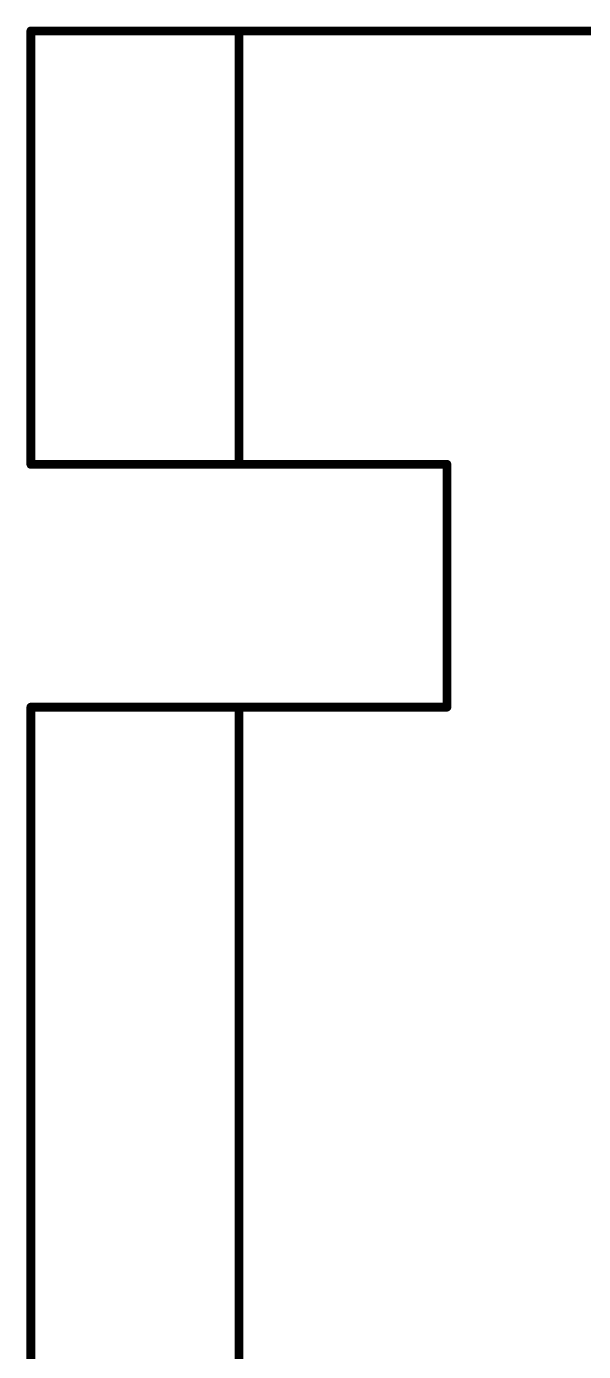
# Model space of a CAD drawing. Header units: millimetres. Extents: x -8 to 96, y -10 to 27.
# Drawn here: x -8.48 to -0.45, y 5.96 to 25.07 of the extents above; entities that cross this region are included whole.
import ezdxf

# ---------------------------------------------------------------- set-up
doc = ezdxf.new("R2010")
doc.units = ezdxf.units.MM
doc.layers.add('TopOverlay', color=2, linetype='Continuous')

msp = doc.modelspace()

# ---------------------------------------------------------------- linework, layer by layer
at = {"layer": 'TopOverlay', "const_width": 0.127}
for points in [[(-8.419, 18.753), (-8.419, 25.003)], [(-8.419, 25.003), (86.06, 25.003)], [(-5.419, 18.753), (-5.419, 25.003)], [(-8.419, 18.753), (-2.419, 18.753)], [(-2.419, 15.253), (-2.419, 18.753)], [(-8.419, 5.607), (-8.419, 15.253)], [(-8.419, 15.253), (-2.419, 15.253)], [(-5.419, 5.607), (-5.419, 15.253)]]:
    msp.add_lwpolyline(points, dxfattribs=at)
at = {"layer": 'TopOverlay', "const_width": 0.0635}
for points in [[(-8.451, 25.003, 1), (-8.387, 25.003, 1)], [(-8.451, 25.003, 1), (-8.387, 25.003, 1)], [(-5.451, 25.003, 1), (-5.387, 25.003, 1)], [(-8.451, 18.753, 1), (-8.387, 18.753, 1)], [(-8.451, 18.753, 1), (-8.387, 18.753, 1)], [(-5.451, 18.753, 1), (-5.387, 18.753, 1)], [(-2.451, 18.753, 1), (-2.387, 18.753, 1)], [(-2.451, 18.753, 1), (-2.387, 18.753, 1)], [(-8.451, 15.253, 1), (-8.387, 15.253, 1)], [(-8.451, 15.253, 1), (-8.387, 15.253, 1)], [(-5.451, 15.253, 1), (-5.387, 15.253, 1)], [(-2.451, 15.253, 1), (-2.387, 15.253, 1)], [(-2.451, 15.253, 1), (-2.387, 15.253, 1)]]:
    msp.add_lwpolyline(points, format="xyb", close=True, dxfattribs=at)

doc.saveas('drawing.dxf')
